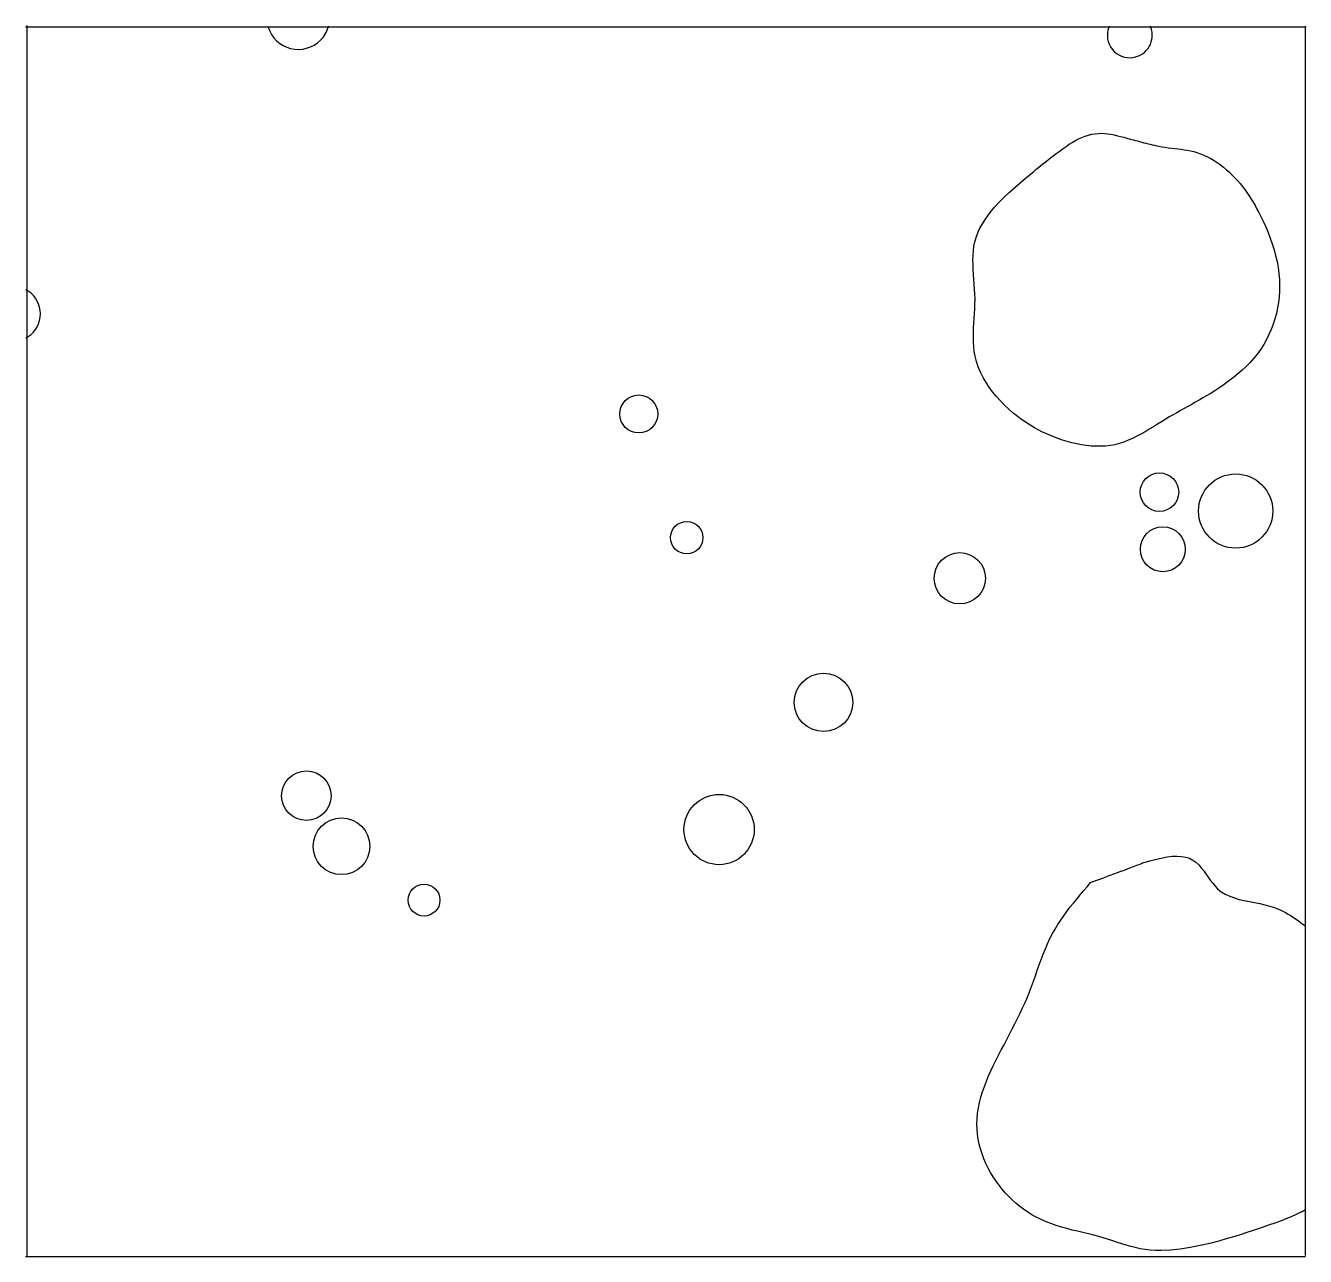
# Model space of a CAD drawing. Extents: x 8.03 to 9.06, y -1.42 to -0.44.
import ezdxf

# ---------------------------------------------------------------- set-up
doc = ezdxf.new("R2010")
doc.units = 0
for name, color, linetype in [('LAYER1', 7, 'CONTINUOUS'), ('LAYER10', 1, 'CONTINUOUS'), ('LAYER12', 5, 'CONTINUOUS')]:
    doc.layers.add(name, color=color, linetype=linetype)

msp = doc.modelspace()

# ---------------------------------------------------------------- linework, layer by layer
at = {"layer": 'LAYER1', "color": 7, "linetype": 'CONTINUOUS'}
for centre, radius in [((8.5226, -0.7506), 0.0152), ((8.9393, -0.8132), 0.0154), ((9.0003, -0.8283), 0.0297), ((8.561, -0.8496), 0.013), ((8.942, -0.8589), 0.018), ((8.7795, -0.8821), 0.0205), ((8.6705, -0.9814), 0.0234), ((8.2566, -1.0561), 0.0198), ((8.5869, -1.0832), 0.0281), ((8.2847, -1.0966), 0.0227), ((8.3508, -1.1397), 0.0127)]:
    msp.add_circle(centre, radius, dxfattribs=at)
for centre, radius, start, end in [((8.2501, -0.4338), 0.0251, -165.0259, -163.1456), ((8.2501, -0.4338), 0.0251, -16.8537, -14.9739), ((8.9156, -0.4475), 0.018, 156.3214, 159.0559), ((8.9156, -0.4475), 0.018, 20.9425, 23.6769), ((8.2501, -0.4338), 0.0251, -163.1457, -44.87), ((8.2501, -0.4338), 0.0251, -44.8694, -16.8535), ((8.9156, -0.4475), 0.018, 159.0564, -81.7428), ((8.9156, -0.4475), 0.018, -81.7428, 20.9425), ((8.0221, -0.6705), 0.0217, 56.5413, 62.973), ((8.0221, -0.6705), 0.0217, -56.5413, 56.5413), ((8.0221, -0.6705), 0.0217, -62.9735, -56.5413)]:
    msp.add_arc(centre, radius, start, end, dxfattribs=at)
at = {"layer": 'LAYER10', "color": 1, "linetype": 'CONTINUOUS'}
for points in [[(8.9184, -0.5313), (8.9201, -0.5317), (8.9218, -0.5321), (8.9234, -0.5326), (8.9251, -0.533), (8.9268, -0.5335), (8.9285, -0.5339), (8.9302, -0.5344), (8.9319, -0.5348), (8.9336, -0.5352), (8.9353, -0.5356), (8.937, -0.536), (8.9387, -0.5363), (8.9412, -0.5368), (8.9438, -0.5372), (8.9464, -0.5375), (8.9489, -0.5378), (8.9515, -0.5381), (8.9541, -0.5384), (8.9566, -0.5388), (8.9592, -0.5391), (8.9617, -0.5396), (8.9642, -0.5401), (8.9667, -0.5406), (8.9692, -0.5413), (8.9721, -0.5423), (8.9749, -0.5435), (8.9777, -0.5447), (8.9804, -0.5462), (8.983, -0.5477), (8.9856, -0.5494), (8.9882, -0.5512), (8.9906, -0.5531), (8.993, -0.5551), (8.9953, -0.5572), (8.9976, -0.5594), (8.9997, -0.5616), (9.0018, -0.5639), (9.0038, -0.5662), (9.0057, -0.5686), (9.0075, -0.571), (9.0093, -0.5735), (9.011, -0.5761), (9.0127, -0.5786), (9.0142, -0.5812), (9.0158, -0.5839), (9.0173, -0.5866), (9.0187, -0.5893), (9.0201, -0.592), (9.0222, -0.5964), (9.0243, -0.6008), (9.0262, -0.6053), (9.028, -0.6099), (9.0296, -0.6145), (9.031, -0.6192), (9.0323, -0.6239), (9.0334, -0.6286), (9.0343, -0.6334), (9.0349, -0.6382), (9.0353, -0.643), (9.0355, -0.6479), (9.0354, -0.6523), (9.0351, -0.6568), (9.0346, -0.6613), (9.0338, -0.6657), (9.0329, -0.6701), (9.0317, -0.6745), (9.0303, -0.6787), (9.0287, -0.6829), (9.0269, -0.6871), (9.0249, -0.6911), (9.0227, -0.6949), (9.0204, -0.6987), (9.0177, -0.7024), (9.0149, -0.7059), (9.0119, -0.7093), (9.0088, -0.7125), (9.0055, -0.7156), (9.0021, -0.7186), (8.9985, -0.7215), (8.9949, -0.7242), (8.9912, -0.7269), (8.9875, -0.7295), (8.9836, -0.732), (8.9798, -0.7344), (8.9769, -0.7361), (8.9739, -0.7378), (8.971, -0.7395), (8.968, -0.7412), (8.9651, -0.7429), (8.9621, -0.7445), (8.9591, -0.7462), (8.9561, -0.7479), (8.9532, -0.7496), (8.9502, -0.7513), (8.9472, -0.753), (8.9443, -0.7548), (8.941, -0.7568), (8.9377, -0.7588), (8.9345, -0.7608), (8.9312, -0.7629), (8.9278, -0.7648), (8.9245, -0.7667), (8.9212, -0.7685), (8.9178, -0.7702), (8.9143, -0.7717), (8.9108, -0.7731), (8.9073, -0.7742), (8.9037, -0.7752), (8.9, -0.7759), (8.8962, -0.7763), (8.8924, -0.7765), (8.8886, -0.7765), (8.8847, -0.7763), (8.8808, -0.7759), (8.8769, -0.7753), (8.8731, -0.7746), (8.8692, -0.7737), (8.8654, -0.7726), (8.8617, -0.7715), (8.858, -0.7702), (8.8547, -0.769), (8.8515, -0.7677), (8.8484, -0.7663), (8.8453, -0.7648), (8.8423, -0.7633), (8.8393, -0.7617), (8.8363, -0.7599), (8.8334, -0.7581), (8.8306, -0.7562), (8.8278, -0.7542), (8.8251, -0.7521), (8.8223, -0.75), (8.8188, -0.7469), (8.8153, -0.7436), (8.812, -0.7402), (8.8088, -0.7367), (8.8058, -0.733), (8.803, -0.7292), (8.8005, -0.7253), (8.7981, -0.7213), (8.7961, -0.7171), (8.7943, -0.7129), (8.7929, -0.7087), (8.7918, -0.7043), (8.7911, -0.7006), (8.7907, -0.697), (8.7905, -0.6932), (8.7904, -0.6895), (8.7905, -0.6857), (8.7906, -0.6819), (8.7908, -0.678), (8.7911, -0.6742), (8.7913, -0.6703), (8.7915, -0.6664), (8.7916, -0.6625), (8.7917, -0.6586), (8.7916, -0.6547), (8.7914, -0.6507), (8.7911, -0.6468), (8.7908, -0.6429), (8.7905, -0.639), (8.7903, -0.6351), (8.7901, -0.6313), (8.79, -0.6275), (8.7901, -0.6238), (8.7904, -0.6201), (8.7908, -0.6164), (8.7916, -0.6129), (8.7931, -0.6079), (8.7951, -0.6031), (8.7976, -0.5984), (8.8005, -0.5939), (8.8037, -0.5895), (8.8073, -0.5852), (8.8111, -0.5811), (8.8151, -0.577), (8.8193, -0.5731), (8.8235, -0.5693), (8.8278, -0.5656), (8.8321, -0.562), (8.8342, -0.5602), (8.8363, -0.5584), (8.8384, -0.5567), (8.8404, -0.555), (8.8425, -0.5533), (8.8446, -0.5516), (8.8467, -0.5499), (8.8488, -0.5482), (8.8509, -0.5466), (8.8531, -0.5449), (8.8552, -0.5433), (8.8574, -0.5416), (8.8598, -0.5399), (8.8622, -0.5381), (8.8646, -0.5365), (8.867, -0.5348), (8.8695, -0.5333), (8.8721, -0.5318), (8.8746, -0.5305), (8.8772, -0.5293), (8.8798, -0.5283), (8.8825, -0.5274), (8.8852, -0.5267), (8.8879, -0.5263), (8.8904, -0.5261), (8.8929, -0.526), (8.8954, -0.5262), (8.8979, -0.5264), (8.9005, -0.5268), (8.903, -0.5273), (8.9056, -0.5279), (8.9082, -0.5285), (8.9107, -0.5292), (8.9133, -0.5299), (8.9158, -0.5306), (8.9184, -0.5313)], [(8.8842, -1.1257), (8.8892, -1.1238), (8.8941, -1.122), (8.899, -1.1201), (8.9036, -1.1184), (8.9079, -1.1168), (8.9119, -1.1153), (8.9155, -1.1139), (8.9186, -1.1127), (8.9211, -1.1118), (8.9231, -1.1111), (8.9243, -1.1106), (8.9248, -1.1104), (8.9248, -1.1104), (8.9248, -1.1104), (8.9248, -1.1104), (8.9248, -1.1104), (8.9248, -1.1104), (8.9247, -1.1104), (8.9247, -1.1104), (8.9247, -1.1104), (8.9247, -1.1104), (8.9247, -1.1104), (8.9248, -1.1104), (8.9248, -1.1104), (8.9255, -1.1101), (8.9269, -1.1096), (8.929, -1.109), (8.9316, -1.1082), (8.9347, -1.1073), (8.9382, -1.1065), (8.9418, -1.1057), (8.9456, -1.1051), (8.9495, -1.1046), (8.9533, -1.1045), (8.9569, -1.1047), (8.9603, -1.1052), (8.9634, -1.1062), (8.9661, -1.1077), (8.9685, -1.1094), (8.9708, -1.1115), (8.9728, -1.1137), (8.9747, -1.1161), (8.9765, -1.1187), (8.9783, -1.1212), (8.98, -1.1237), (8.9819, -1.1262), (8.9838, -1.1285), (8.9858, -1.1306), (8.9888, -1.133), (8.992, -1.135), (8.9956, -1.1366), (8.9993, -1.1379), (9.0032, -1.1391), (9.0072, -1.14), (9.0113, -1.1408), (9.0154, -1.1416), (9.0195, -1.1425), (9.0236, -1.1434), (9.0276, -1.1444), (9.0315, -1.1457), (9.0338, -1.1466), (9.036, -1.1475), (9.0381, -1.1486), (9.0402, -1.1497), (9.0423, -1.1509), (9.0443, -1.1521), (9.0463, -1.1534), (9.0483, -1.1547), (9.0503, -1.1561), (9.0522, -1.1575), (9.0541, -1.1589), (9.0561, -1.1603)], [(9.0561, -1.3875), (9.0558, -1.3877), (9.0555, -1.3879), (9.0552, -1.388), (9.0549, -1.3882), (9.0546, -1.3884), (9.0543, -1.3885), (9.054, -1.3887), (9.0537, -1.3888), (9.0534, -1.389), (9.0531, -1.3892), (9.0527, -1.3893), (9.0524, -1.3895), (9.0488, -1.3912), (9.0448, -1.393), (9.0405, -1.3947), (9.0361, -1.3965), (9.0317, -1.3981), (9.0275, -1.3996), (9.0235, -1.401), (9.0199, -1.4022), (9.0168, -1.4033), (9.0143, -1.4041), (9.0126, -1.4046), (9.0118, -1.4048), (9.0118, -1.4048), (9.0118, -1.4048), (9.0118, -1.4049), (9.0118, -1.4049), (9.0118, -1.4049), (9.0118, -1.4048), (9.0118, -1.4048), (9.0118, -1.4048), (9.0118, -1.4048), (9.0118, -1.4048), (9.0118, -1.4048), (9.0118, -1.4048), (9.0109, -1.4052), (9.0084, -1.406), (9.0046, -1.4073), (8.9996, -1.4088), (8.9936, -1.4106), (8.9869, -1.4125), (8.9796, -1.4144), (8.9718, -1.4162), (8.9639, -1.4178), (8.9559, -1.419), (8.9481, -1.4199), (8.9407, -1.4202), (8.9362, -1.4202), (8.9319, -1.4198), (8.9278, -1.4193), (8.9239, -1.4187), (8.9201, -1.4178), (8.9164, -1.4169), (8.9127, -1.4158), (8.9092, -1.4147), (8.9056, -1.4136), (8.9021, -1.4124), (8.8986, -1.4113), (8.895, -1.4102), (8.8909, -1.409), (8.8867, -1.4079), (8.8824, -1.4068), (8.8781, -1.4058), (8.8738, -1.4047), (8.8695, -1.4037), (8.8651, -1.4025), (8.8608, -1.4013), (8.8566, -1.4), (8.8524, -1.3985), (8.8482, -1.3969), (8.8441, -1.3951), (8.8406, -1.3933), (8.8372, -1.3914), (8.8339, -1.3893), (8.8306, -1.3871), (8.8275, -1.3848), (8.8244, -1.3823), (8.8215, -1.3796), (8.8187, -1.3769), (8.8159, -1.374), (8.8133, -1.371), (8.8109, -1.3679), (8.8085, -1.3647), (8.8063, -1.3612), (8.8041, -1.3577), (8.8022, -1.3541), (8.8004, -1.3504), (8.7988, -1.3466), (8.7973, -1.3427), (8.7961, -1.3388), (8.7951, -1.3349), (8.7943, -1.3309), (8.7937, -1.327), (8.7933, -1.323), (8.7932, -1.319), (8.7933, -1.3146), (8.7937, -1.3102), (8.7944, -1.3059), (8.7953, -1.3016), (8.7964, -1.2973), (8.7977, -1.293), (8.7992, -1.2888), (8.8008, -1.2846), (8.8026, -1.2804), (8.8044, -1.2763), (8.8063, -1.2722), (8.8083, -1.2681), (8.8105, -1.2638), (8.8127, -1.2596), (8.8149, -1.2554), (8.8171, -1.2512), (8.8193, -1.247), (8.8215, -1.2428), (8.8236, -1.2386), (8.8257, -1.2344), (8.8278, -1.2302), (8.8298, -1.2259), (8.8317, -1.2216), (8.8336, -1.2173), (8.8353, -1.2131), (8.8369, -1.2088), (8.8385, -1.2045), (8.84, -1.2002), (8.8415, -1.1958), (8.8431, -1.1915), (8.8447, -1.1872), (8.8463, -1.183), (8.848, -1.1787), (8.8498, -1.1746), (8.8517, -1.1705), (8.8538, -1.1664), (8.8558, -1.1628), (8.858, -1.1592), (8.8603, -1.1557), (8.8627, -1.1522), (8.8652, -1.1488), (8.8677, -1.1454), (8.8704, -1.1421), (8.8731, -1.1388), (8.8758, -1.1355), (8.8786, -1.1322), (8.8814, -1.129), (8.8842, -1.1257)]]:
    msp.add_lwpolyline(points, dxfattribs=at)
at = {"layer": 'LAYER12', "color": 5, "linetype": 'CONTINUOUS'}
for points in [[(8.033, -0.4398), (8.033, -0.4403)], [(8.033, -0.4403), (8.033, -0.4411)], [(9.0561, -1.4242), (9.0561, -0.4403)], [(9.0561, -0.4403), (9.0561, -0.4411)], [(9.0561, -0.4411), (9.0561, -0.4403)], [(8.033, -0.4411), (8.0319, -0.4411)], [(8.033, -0.4411), (8.033, -1.4228)], [(8.034, -0.4411), (8.033, -0.4411)], [(9.0561, -0.4411), (8.034, -0.4411)], [(8.033, -1.4228), (8.033, -1.4242)], [(8.0319, -1.4248), (8.034, -1.4248)], [(8.033, -1.4242), (8.033, -1.4248)], [(8.034, -1.4248), (9.0561, -1.4248)]]:
    msp.add_lwpolyline(points, dxfattribs=at)

doc.saveas('drawing.dxf')
